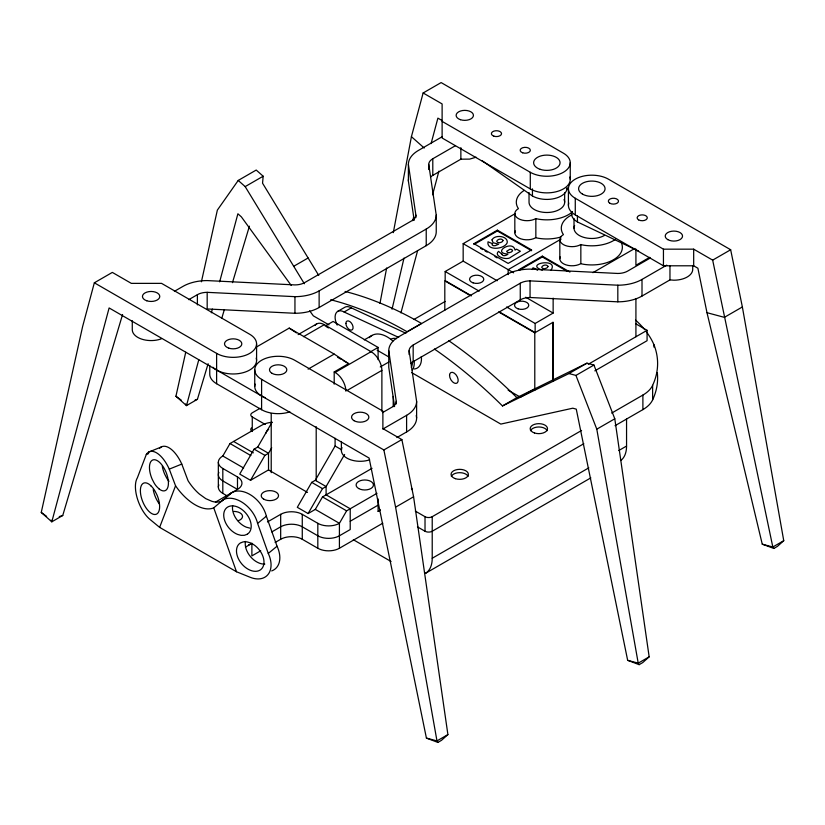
<?xml version="1.0" encoding="UTF-8"?>
<svg xmlns="http://www.w3.org/2000/svg" width="825" height="825" viewBox="0 0 825 825"><rect width="100%" height="100%" fill="white"/><g stroke="black" fill="none" stroke-linecap="round" stroke-linejoin="round"><path stroke-width="1.24" d="M201.403 281.799L217.357 210.117L238.219 180.438L256.214 170.053L263.165 176.22L262.556 183.202L318.749 275.447M379.964 303.394L386.636 268.022M393.308 232.66L411.417 136.672L423.132 92.977L441.127 82.582L563.403 153.182A23.409 13.52 0 0 1 563.403 172.291A23.409 13.52 0 0 1 530.289 172.291L442.118 121.388M122.564 314.542L62.741 515.491L51.81 521.812L41.25 512.449L82.634 326.494L94.339 282.8L112.334 272.405L131.319 283.367L161.556 283.367L249.727 334.28A23.409 13.52 0 0 1 249.727 353.389A23.409 13.52 0 0 1 216.614 353.389L94.339 282.8M208.117 363.701L197.422 399.3L186.491 405.611L175.931 396.248L185.728 352.234M392.04 309.21L404.002 258.081M412.758 220.667L413.634 216.923M198.763 359.824L186.491 405.611L185.677 403.93M211.365 312.788L212.355 309.076M219.646 281.851L237.889 213.778L241.364 216.862L291.215 285.429M431.083 143.591L437.9 118.13L442.118 120.553M400.929 312.892L417.584 250.728M432.578 194.772L438.91 171.146M532.197 269.486L533.002 267.785L537.591 269.703L537.116 270.249M221.76 318.275L224.338 309.674M232.454 282.666L249.418 226.184M148.583 453.585L146.303 454.503L137.362 477.85A25.451 11.921 68 0 0 150.006 519.441L159.627 527.371L236.497 571.756L250.233 577.304A25.451 17.026 50.5 0 0 268.28 553.441L277.045 546.212L266.362 516.192A25.451 17.026 50.5 0 0 231.485 492.783L213.757 507.849L236.497 571.756M159.627 527.371L175.55 485.791L169.269 469.136A25.451 11.921 68 0 0 146.303 454.503M226.999 495.815L222.812 493.391L222.812 468.466A15.273 8.817 0 0 1 222.812 455.998L230.01 443.53L261.494 425.349A18.831 10.869 0 0 1 272.353 422.256M271.765 422.73L257.72 447.057L254.121 449.14L239.724 474.076L250.522 480.305L268.517 469.92L307.508 492.422M250.522 480.305L264.918 455.369L268.517 453.296L271.714 447.758M335.094 438.292L335.094 446.016L315.305 480.305L311.706 482.377L297.309 507.313L308.107 513.552L315.305 509.396L322.503 496.928L372.054 468.322M308.107 513.552L322.503 488.617L326.102 486.533L344.613 454.462M376.984 493.309L346.613 510.85L339.415 523.318L339.415 548.254A15.273 8.817 0 0 1 317.821 548.254L302.27 539.272A15.273 8.817 0 0 0 280.675 539.272L275.137 542.468M550.956 270.28C559.628 257.4 523.462 263.66 542.273 270.167M575.273 214.892L575.273 198.268A23.409 13.52 0 0 1 575.273 179.149A23.409 13.52 0 0 1 608.386 179.149L730.661 249.748L742.366 306.962L783.75 540.695L777.47 546.356L773.871 548.439L762.259 544.18L706.994 312.696L697.888 268.228L693.681 265.794L663.444 265.794L575.273 214.892A23.409 13.52 0 0 1 568.776 202.981M289.864 411.85A23.409 13.52 0 0 1 261.597 409.705L261.597 379.366A23.409 13.52 0 0 1 261.597 360.247A23.409 13.52 0 0 1 294.711 360.247L382.882 411.159L382.882 428.608L401.868 439.57L413.583 496.784L447.903 734.601L441.488 740.334L437.889 742.417L426.412 738.086L369.105 458.05L109.117 307.952L51.81 521.812L51.006 520.121M434.404 349.037A400.486 231.217 60 0 1 502.477 405.941L516.873 397.629L586.977 363.165L593.928 365.032L614.79 418.791L649.162 656.844L642.747 662.578L639.148 664.661L627.66 660.32L576.262 409.128L572.787 408.2L500.816 424.091L411.541 372.549M231.485 492.783L222.513 500.631A34.258 18.305 56.6 0 1 212.056 501.383L205.796 498.671L199.423 494.093A34.258 18.305 56.6 0 1 188.048 480.728L181.778 464.083A25.451 11.921 68 0 0 159.493 448.491M268.28 553.441L257.606 523.411L266.362 516.192M572.457 211.819A30.535 17.634 0 0 1 538.942 219.244L535.683 218.635A12.22 7.054 0 0 1 518.409 218.635A12.22 7.054 0 0 1 518.409 208.653L517.347 206.776A30.535 17.634 0 0 1 524.153 190.41M560.948 236.971A30.535 17.634 0 0 1 538.942 238.363L535.683 237.744A12.22 7.054 0 0 1 520.936 238.868A12.22 7.054 0 0 1 515.254 230.938M615.563 239.281A30.535 17.634 0 0 1 583.925 245.221L580.676 244.602A12.22 7.054 0 0 1 563.403 244.602A12.22 7.054 0 0 1 563.403 234.63L562.33 232.753A30.535 17.634 0 0 1 572.199 214.686M621.782 243.86A30.535 17.634 0 0 1 583.925 264.33L580.676 263.722A12.22 7.054 0 0 1 565.929 264.846A12.22 7.054 0 0 1 560.237 256.905M238.219 180.438L245.169 186.605L263.165 176.22M174.395 291.328L182.995 286.368A34.196 19.748 0 0 1 207.178 280.582L294.948 284.914A13.839 7.992 0 0 0 304.734 282.573L411.83 220.739A13.839 7.992 0 0 0 415.882 215.088L408.385 164.412A34.196 19.748 0 0 1 418.399 150.449L442.148 136.744M188.75 299.661L197.392 294.68A13.839 7.992 0 0 1 207.178 292.339L294.948 296.66A34.196 19.748 0 0 0 319.131 290.885L426.226 229.051A34.196 19.748 0 0 0 436.239 215.088L428.742 164.412A13.839 7.992 0 0 1 432.795 158.761L455.472 145.674M430.598 177.045A13.839 7.992 0 0 1 432.795 175.385L460.866 159.184L469.662 159.112L476.077 157.193M293.71 266.289L308.107 257.978M207.178 292.339L207.178 308.963L294.948 313.283A34.196 19.748 0 0 0 319.131 307.508L426.226 245.675A34.196 19.748 0 0 0 436.239 231.712L436.239 215.088M256.585 346.943L289.214 328.103L334.197 354.08L348.593 363.629L334.197 371.941L334.197 384.172M337.734 311.365L344.933 307.209A12.726 7.343 60 0 1 351.295 307.849L405.91 333.279M298.124 334.62L316.666 323.916M337.198 325.091A12.726 7.343 60 0 1 335.94 313.294A12.726 7.343 60 0 1 344.097 312.005L351.295 307.849M497.186 280.758L463.165 261.123L463.165 243.664L515.037 213.716M303.579 336.641L324.297 324.679L371.085 351.687A15.273 8.817 60 0 1 381.882 370.384L381.882 411.293M325.205 326.019L333.114 321.451L378.108 347.428L378.108 359.648M530.444 250.099L497.362 230.99L473.963 244.499L473.963 243.664L497.362 230.165L531.548 249.903L531.548 250.738M471.508 295.855L445.17 280.655L445.17 271.507L463.165 261.123M308.096 369.146L334.197 354.08M364.289 339.879L372.013 335.424M531.548 249.903L508.159 263.412L473.963 243.664M260.071 408.303L252.264 412.809A5.094 2.939 0 0 0 252.264 416.965L252.264 431.506A5.094 2.939 0 0 1 251.46 427.958M413.903 319.492L445.108 301.465M561.134 239.054L508.159 269.641L508.159 274.632M370.188 351.997L378.108 347.428M334.197 371.941L335.094 372.467L371.085 351.687M518.956 269.641L542.345 256.132L569.92 272.054M518.956 270.476L542.345 256.967L566.61 270.971M409.118 354.533L409.118 350.697A13.839 7.992 0 0 1 413.17 345.046L520.266 283.222A13.839 7.992 0 0 1 530.052 280.882L617.822 285.202A34.196 19.748 0 0 0 642.005 279.427L666.744 265.145M380.263 366.96L388.905 361.969M346.985 390.534L381.882 370.384M410.974 363.33A13.839 7.992 0 0 1 413.17 361.67L520.266 299.846A13.839 7.992 0 0 1 530.052 297.505L617.822 301.826A34.196 19.748 0 0 0 642.005 296.051L669.962 279.902L673.881 280.201A18.831 10.869 0 0 0 692.722 269.332L692.722 265.495M592.876 272.673L634.817 248.459M215.49 502.095L237.487 489.4A15.273 8.817 0 0 0 237.487 476.933L222.812 468.466M506.622 306.983L535.147 323.462L553.142 313.067L553.142 298.103M649.677 257.338L635.92 265.279L635.92 249.068M382.491 412.634L392.205 407.024A13.839 7.992 0 0 0 396.258 401.373L388.761 350.697A34.196 19.748 0 0 1 398.774 336.734L505.869 274.911A34.196 19.748 0 0 1 530.052 269.125L617.822 273.457A13.839 7.992 0 0 0 627.608 271.116L650.286 258.019M499.238 312.283L534.786 332.805L553.142 322.214L553.142 380.727M382.852 429.052L406.601 415.336A34.196 19.748 0 0 0 416.615 401.373L409.118 350.697M396.887 437.57L406.601 431.96A34.196 19.748 0 0 0 416.615 417.997L416.615 401.373M261.597 379.366L383.873 449.955L401.868 439.57M575.273 198.268L663.444 249.171L693.681 249.171L712.666 260.133L730.661 249.748M267.475 521.957L280.675 514.336A15.273 8.817 0 0 1 302.27 514.336L317.821 523.318A15.273 8.817 0 0 0 339.415 523.318L315.305 509.396M245.479 547.119L252.079 543.314M271.817 531.919L280.675 526.804A15.273 8.817 0 0 1 302.27 526.804L317.821 535.786A15.273 8.817 0 0 0 339.415 535.786L350.213 529.547L350.213 508.767L326.102 494.845L326.102 486.533L315.305 480.305M534.837 388.874L520.441 397.186L508.128 390.142M260.741 550.78L251.883 555.895L251.883 543.428A15.273 8.817 0 0 1 248.717 544.83M502.477 405.941L568.982 373.55L586.977 363.165M588.277 364.258L647.078 330.32L647.078 340.704L594.825 370.868M568.982 373.55L575.933 375.416L593.928 365.032M350.213 521.235L378.108 505.137M378.108 498.898L378.108 511.366L380.119 510.211M437.889 742.417L436.972 740.912L395.588 507.179L413.583 496.784M742.366 306.962L724.371 317.347L706.994 312.696M339.415 548.254L382.81 523.194M415.305 511.088L425.019 516.697A5.094 2.939 0 0 0 432.218 516.697L581.584 430.464M611.686 413.088L642.892 395.062A37.62 21.718 0 0 0 652.627 385.327A146.066 84.325 0 0 0 653.916 344.654A142.106 82.046 0 0 0 646.253 331.64M639.148 664.661L638.22 663.156L596.795 429.175L614.79 418.791M583.811 443.716L432.218 531.238A5.094 2.939 0 0 1 425.019 531.238L417.46 526.876M615.027 425.7L642.892 409.613A37.62 21.718 0 0 0 652.627 399.877A146.066 84.325 0 0 0 657.319 372.735M590.834 477.871L425.36 573.396A33.082 19.099 60 0 0 432.218 558.257L588.803 467.847M618.781 450.543L626.557 446.047L626.557 419.038M447.903 734.601L436.972 740.912L426.412 738.086M783.75 540.695L772.819 547.006L762.259 544.18M649.162 656.844L638.22 663.156L627.66 660.32M161.525 338.683L160.535 339.116A18.831 10.869 0 0 1 132.278 329.701L132.278 320.75M148.624 452.11L161.133 447.057M169.269 469.136L181.778 464.083M195.092 400.032L197.422 399.3M59.256 516.584L62.741 515.491M249.851 528.124L246.293 527.175A16.799 11.23 50.5 0 1 232.66 505.632M344.097 312.005L398.712 337.435M571.777 211.602A20.357 11.756 0 0 0 577.438 221.956L638.612 251.047M423.132 92.977L442.118 103.929L442.118 138.012L530.289 188.915A23.409 13.52 0 0 0 557.659 191.348A23.409 13.52 0 0 0 569.9 177.014M636.003 323.926L647.078 330.32M480.583 248.325L482.79 249.593M484.997 250.872L487.204 252.141M494.918 256.596L497.124 257.874M463.165 243.664L513.645 272.807M525.711 297.227L553.142 313.067M445.17 271.507L479.191 291.153M498.939 311.695L535.147 332.599L535.147 323.462M470.363 295.608L444.809 280.861L444.809 310.21M377.149 350.202L388.936 357.008M328.958 324.864L313.335 315.851L309.643 310.778M326.298 326.659L328.494 327.927M337.621 357.297L340.911 359.195M343.107 360.463L348.593 363.629M335.094 446.016L341.571 449.759M209.756 365.444L209.756 374.168A23.409 13.52 0 0 0 216.614 383.728L261.597 409.705M252.264 416.965L265.227 424.442M257.72 447.057L268.517 453.296L268.517 470.405M254.121 449.14L264.918 455.369M311.706 482.377L322.503 488.617M233.609 441.447L253.337 452.843M230.01 443.53L250.831 455.555M322.503 496.928L346.613 510.85M222.812 455.998L243.633 468.022M353.337 539.725L391.071 561.505M289.214 328.103L296.412 332.877M482.058 160.658L532.445 195.979A20.357 11.756 0 0 0 554.637 198.526A20.357 11.756 0 0 0 567.198 187.667M175.931 396.248L181.304 400.187M41.25 512.449L46.633 516.388M411.417 136.672L424.225 148.026M773.871 548.439L772.819 547.006L712.666 260.133M245.169 186.605L304.353 283.759M575.933 375.416L596.795 429.175M383.873 449.955L395.588 507.179M408.385 164.412L408.385 181.036L414.191 220.316M416.243 415.46L416.615 417.997M394.567 406.591L388.761 367.321L388.761 350.697M693.681 249.171L693.681 265.794M669.962 265.836L669.962 279.902M663.444 249.171L663.444 265.794M653.916 344.654L653.916 347.077M652.627 385.327L652.627 399.877M642.892 395.062L642.892 409.613M642.005 279.427L642.005 296.051M635.92 298.588L635.92 336.755M617.822 285.202L617.822 301.826M580.841 244.478L580.841 263.598M577.438 216.016L577.438 221.956M574.014 218.491L574.014 228.185M570.25 162.731L570.25 179.355M568.415 188.708L568.415 205.332M564.661 192.524L564.661 202.218M559.824 239.621L559.824 258.73M552.781 322.42L552.781 380.933M542.345 256.132L542.345 256.967M535.848 218.512L535.848 237.621M534.786 332.805L534.786 390.225M532.445 188.853L532.445 195.979M530.289 172.291L530.289 188.915M530.052 280.882L530.052 297.505M529.031 192.524L529.031 202.218A17.81 10.282 0 0 0 549.172 212.417A17.81 10.282 0 0 0 564.053 199.557M520.266 283.222L520.266 299.846M514.831 213.644L514.831 232.763M497.362 230.165L497.362 230.99M460.866 147.675L460.866 159.184M432.795 158.761L432.795 175.385M432.218 516.697L432.218 558.257M428.742 164.412L428.742 169.527M426.226 229.051L426.226 245.675M425.019 516.697L425.019 531.238M415.882 215.088L415.882 217.645M413.17 345.046L413.17 361.67M406.601 415.336L406.601 431.96M396.258 401.373L396.258 403.93M393.216 396.433L393.216 406.632M341.385 441.478L341.385 450.429M319.131 290.885L319.131 307.508M317.821 523.318L317.821 548.254M316.202 426.669L316.202 480.655M302.27 514.336L302.27 539.272M294.948 296.66L294.948 313.283M280.675 514.336L280.675 539.272M271.219 413.552L271.219 472.684M256.585 343.829L256.585 360.453M254.75 369.806L254.75 386.43M237.487 476.933L237.487 489.4L222.812 480.923A15.273 8.817 0 0 1 218.862 472.416M218.336 462.227L218.336 487.162M216.614 353.389L216.614 383.728M197.392 294.68L197.392 304.91M222.812 493.391A15.273 8.817 0 0 1 218.862 484.883M380.212 509.912A18.831 10.869 0 0 1 378.108 511.366M411.427 488.214A5.094 2.939 0 0 1 412.118 489.689M635.57 320.1A142.106 82.046 0 0 1 644.748 329.711M451.358 476.365A8.652 4.991 0 0 1 459.721 472.663A8.652 4.991 0 0 1 468.074 476.365M530.485 430.681A8.652 4.991 0 0 1 538.849 426.979A8.652 4.991 0 0 1 547.202 430.681M213.757 507.849A40.951 21.883 56.6 0 1 175.55 485.791M233.888 511.418A8.652 4.991 0 0 1 242.241 515.12A8.652 4.991 0 0 1 238.208 520.74M169.001 481.284A12.808 6.002 68 0 1 165.629 475.984L164.742 474.282A16.541 7.745 68 0 1 162.288 466.197M159.421 504.044A16.799 7.868 68 0 1 153.213 489.483M222.729 500.002A25.451 17.026 50.5 0 1 257.606 523.411M264.804 564.083A16.799 11.23 50.5 0 1 250.614 556.803A16.799 11.23 50.5 0 1 245.438 541.447M277.045 546.212A25.451 17.026 50.5 0 1 271.683 570.921M566.476 188.708A30.535 17.634 0 0 1 568.435 189.75M604.426 235.465A17.81 10.282 0 0 1 582.924 237.095A17.81 10.282 0 0 1 574.623 225.524M266.166 433.032A8.652 4.991 0 0 1 268.692 429.505M314.954 325.514A15.273 8.817 60 0 1 324.297 324.679M335.094 372.467A15.273 8.817 60 0 1 345.892 391.163M265.413 397.763A23.409 13.52 0 0 1 255.1 384.079M256.224 358.102A23.409 13.52 0 0 1 241.178 373.158A23.409 13.52 0 0 1 212.891 367.218M369.631 459.845A18.831 10.869 0 0 1 348.748 459.051A18.831 10.869 0 0 1 342.024 447.614M408.385 181.036A34.196 19.748 0 0 1 408.571 178.973M330.681 299.753A400.486 231.217 60 0 1 407.076 331.743L421.472 323.431A400.486 231.217 60 0 0 345.077 291.442M448.8 340.735A400.486 231.217 60 0 1 516.873 397.629M626.557 446.047A33.082 19.099 60 0 1 620.751 460.515M421.348 356.513A20.357 11.756 60 0 1 414.274 368.992M414.15 360.669A20.357 11.756 60 0 1 412.345 370.105M390.968 339.168A17.81 10.282 60 0 1 396.619 338.662M412.469 361.866A17.81 10.282 60 0 1 411.293 367.331M369.322 337.652A30.535 17.634 60 0 1 392.875 341.014M501.868 254.172C502.745 256.771 506.519 255.544 508.014 254.079C491.019 253.11 512.851 239.198 515.037 250.088L516.522 249.171L520.389 251.254L510.871 257.122C507.293 260.989 493.01 256.214 498.537 251.367L501.868 254.172M492.02 239.869L493.072 242.705L498.651 244.221L495.113 245.706L493.154 245.664L492.009 244.726L492.608 243.736L488.018 241.807C486.296 250.882 503.951 249.635 507.179 242.87C508.561 235.919 494.804 234.145 492.02 239.869M502.982 240.632L501.827 242.045L499.537 242.787L497.485 242.375L496.702 241.24C497.671 239.126 501.064 238.25 502.796 239.972L502.982 240.632M547.975 266.599L546.81 268.022L544.521 268.764L542.479 268.352L541.685 267.207C542.654 265.103 546.057 264.227 547.779 265.939L547.975 266.599M512.562 250.635L511.428 251.965L509.252 252.697L507.416 252.337L506.632 251.305L510.005 249.202L511.809 249.552L512.562 250.635M247.242 534.249L244.406 535.301L241.096 535.353L237.538 534.394A16.799 11.23 50.5 0 1 224.163 511.789A16.799 11.23 50.5 0 1 244.282 511.5A16.799 11.23 50.5 0 1 247.242 534.249M241.508 542.53L240.498 542.902A16.799 11.23 50.5 0 0 243.354 565.62A16.799 11.23 50.5 0 0 263.526 565.445A16.799 11.23 50.5 0 0 250.233 542.809L248.975 542.468A13.839 9.25 50.5 0 0 241.508 542.53M158.947 488.823L157.833 487.699A12.808 6.002 68 0 1 153.12 481.037L152.233 479.335A16.541 7.745 68 0 1 154.203 459.711A16.541 7.745 68 0 1 168.104 479.377A16.541 7.745 68 0 1 158.947 488.823M150.892 485.843L150.006 484.945A16.799 7.868 68 0 0 140.704 494.536A16.799 7.868 68 0 0 154.822 514.511A16.799 7.868 68 0 0 156.822 494.588L156.111 493.237A13.839 6.476 68 0 0 150.892 485.843M534.518 432.981A8.652 4.991 0 0 0 547.501 428.649A8.652 4.991 0 0 0 534.518 424.328A8.652 4.991 0 0 0 534.518 432.981M455.39 478.665A8.652 4.991 0 0 0 468.373 474.334A8.652 4.991 0 0 0 455.39 470.013A8.652 4.991 0 0 0 455.39 478.665M263.752 499.166A8.652 4.991 0 0 0 278.231 496.928A8.652 4.991 0 0 0 267.64 490.813A8.652 4.991 0 0 0 263.752 499.166M473.096 282.862A7.126 4.115 0 0 0 483.79 279.304A7.126 4.115 0 0 0 473.096 275.746A7.126 4.115 0 0 0 473.096 282.862M518.09 308.839A7.126 4.115 0 0 0 528.773 305.281A7.126 4.115 0 0 0 518.09 301.713A7.126 4.115 0 0 0 518.09 308.839M358.669 488.513A8.652 4.991 0 0 0 373.147 486.276A8.652 4.991 0 0 0 362.546 480.15A8.652 4.991 0 0 0 358.669 488.513M460.463 119.687A8.652 4.991 0 0 0 473.437 115.366A8.652 4.991 0 0 0 460.463 111.035A8.652 4.991 0 0 0 460.463 119.687M540.231 169.352A13.231 7.642 0 0 0 560.072 162.731A13.231 7.642 0 0 0 540.231 156.121A13.231 7.642 0 0 0 540.231 169.352M493.917 136.187A5.094 2.939 0 0 0 501.548 133.65A5.094 2.939 0 0 0 493.917 131.103A5.094 2.939 0 0 0 493.917 136.187M522.699 152.811A5.094 2.939 0 0 0 530.341 150.274A5.094 2.939 0 0 0 522.699 147.727A5.094 2.939 0 0 0 522.699 152.811M667.765 239.611A8.652 4.991 0 0 0 682.244 237.373A8.652 4.991 0 0 0 671.643 231.258A8.652 4.991 0 0 0 667.765 239.611M582.471 194.112A13.231 7.642 0 0 0 604.612 190.688A13.231 7.642 0 0 0 588.4 181.325A13.231 7.642 0 0 0 582.471 194.112M638.612 219.873A5.094 2.939 0 0 0 647.13 218.563A5.094 2.939 0 0 0 640.901 214.964A5.094 2.939 0 0 0 638.612 219.873M609.819 203.249A5.094 2.939 0 0 0 618.337 201.939A5.094 2.939 0 0 0 612.109 198.34A5.094 2.939 0 0 0 609.819 203.249M449.543 375.375A6.105 3.527 60 0 0 456.019 383.429A6.105 3.527 60 0 0 456.019 374.798A6.105 3.527 60 0 0 449.543 375.375M354.09 420.709A8.652 4.991 0 0 0 368.569 418.471A8.652 4.991 0 0 0 357.978 412.356A8.652 4.991 0 0 0 354.09 420.709M272.044 373.343A8.652 4.991 0 0 0 286.512 371.095A8.652 4.991 0 0 0 275.921 364.98A8.652 4.991 0 0 0 272.044 373.343M146.788 300.785A8.652 4.991 0 0 0 159.772 296.464A8.652 4.991 0 0 0 146.788 292.132A8.652 4.991 0 0 0 146.788 300.785M228.845 348.16A8.652 4.991 0 0 0 241.818 343.829A8.652 4.991 0 0 0 228.845 339.508A8.652 4.991 0 0 0 228.845 348.16M345.892 323.431A5.094 2.939 60 0 0 351.295 330.144A5.094 2.939 60 0 0 351.295 322.946A5.094 2.939 60 0 0 345.892 323.431"/></g></svg>
